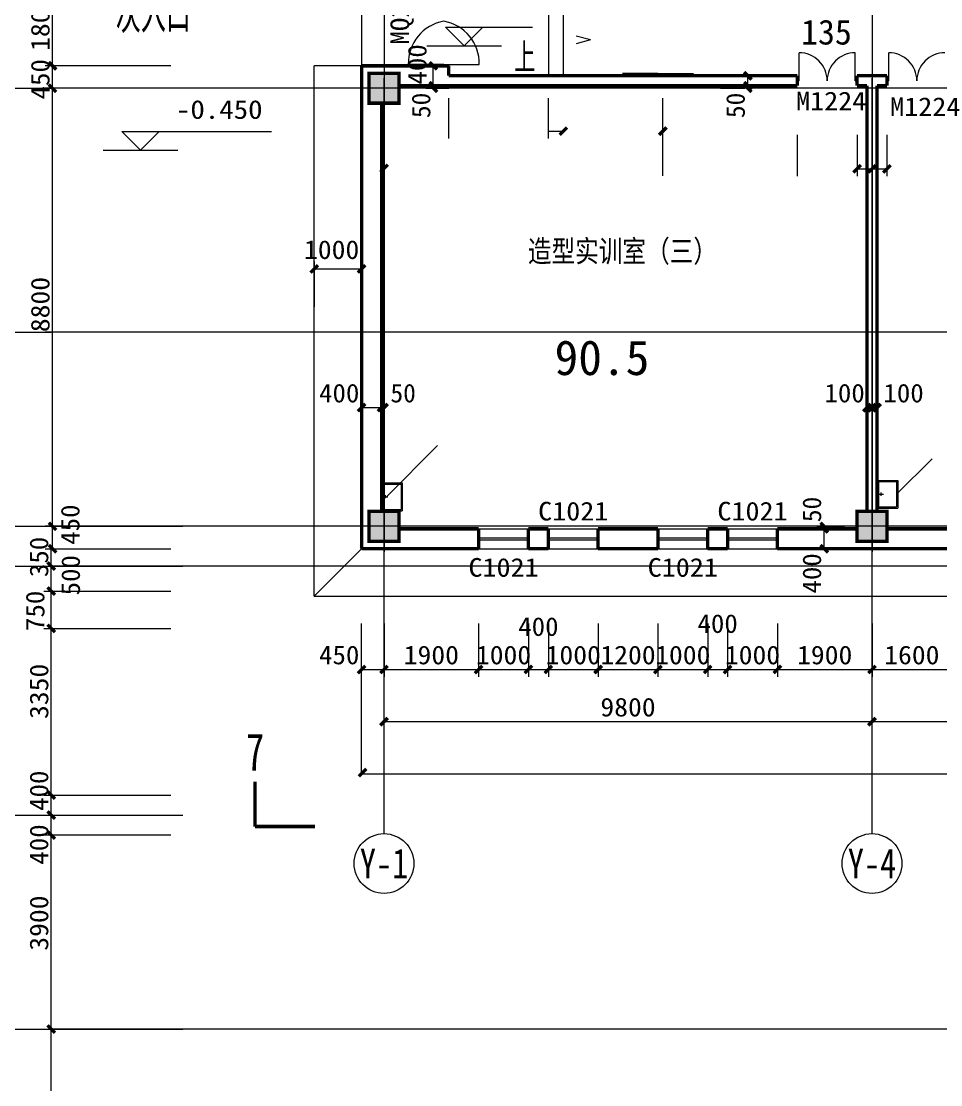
# Model space of a CAD drawing. Extents: x -307567 to 704339, y -10277 to 165507.
# Drawn here: x -264052 to -245587, y 84464 to 105825 of the extents above; entities that cross this region are included whole.
import ezdxf
from ezdxf.enums import TextEntityAlignment as Align

# ---------------------------------------------------------------- set-up
doc = ezdxf.new("R2010")
doc.units = 0
doc.header["$MEASUREMENT"] = 0
doc.layers.get('0').update_dxf_attribs({"linetype": 'CONTINUOUS'})
doc.layers.add('ziti', color=32, linetype='CONTINUOUS', lineweight=0)
doc.layers.add('我的', color=255, linetype='CONTINUOUS', lineweight=0)
doc.layers.add('中文', color=4, linetype='CONTINUOUS')
doc.layers.get('0').off()
doc.styles.add('HZ', font='txt', dxfattribs={"width": 0.7, "height": 5, "bigfont": 'STF:宋体'})
doc.styles.get("Standard").update_dxf_attribs({"font": 'txt', "height": 3})

# ---------------------------------------------------------------- blocks, each defined once
blk = doc.blocks.new('1111')
for p, q in [((0, -37), (-99, -321)), ((0, -37), (0, -2036)), ((0, -37), (99, -321)), ((0, -2036), (669, -2036))]:
    blk.add_line(p, q)
at = {"insert": (573, -1814), "char_height": 500, "width": 3006.29, "attachment_point": 1}
blk.add_mtext('{\\fSimSun|b0|i0|c134|p2;白钢玻璃\\P地弹门}', dxfattribs=at)

msp = doc.modelspace()

# ---------------------------------------------------------------- linework, layer by layer
at = {"layer": '我的', "color": 0}
for p, q in [((-256767.1454, 148240.4918), (-256767.1454, 95170.08149)), ((-246967.19745, 148240.4918), (-246967.19745, 95170.08149)), ((-253467.3473, 106930.13621), (-253467.3473, 104730.14416)), ((-253167.3488, 106930.13621), (-253167.3488, 104730.14416)), ((-263425.17943, 104930.14011), (-263425.17943, 106730.13111)), ((-257217.14315, 106730.14027), (-257217.14315, 104930.14927)), ((-255159.73462, 105328.96929), (-255534.73274, 105703.96742)), ((-255534.73274, 105703.96742), (-253785.74094, 105703.96742)), ((-254784.73649, 105703.96742), (-255159.73462, 105328.96929)), ((-252619.53888, 105450.44085), (-252909.31557, 105528.07718)), ((-255909.73087, 105328.96929), (-254409.73837, 105328.96929)), ((-252619.53888, 105450.44085), (-252909.31557, 105372.79537)), ((-248429.68785, 104630.15077), (-248429.68785, 105192.64795)), ((-247304.69119, 104630.15077), (-247304.69119, 105192.64795)), ((-246629.69914, 104630.15077), (-246629.69914, 105192.64795)), ((-261045.86394, 104930.14011), (-263575.17868, 104930.14011)), ((-263425.17943, 104480.14236), (-263425.17943, 104930.14011)), ((-257217.14315, 104930.14927), (-258167.13993, 104930.14927)), ((-258167.13993, 94280.19336), (-258167.13993, 104930.14927)), ((-255567.1514, 104957.64241), (-256279.64784, 104957.64241)), ((-255927.26542, 104930.14927), (-255467.15343, 104930.14927)), ((-255777.26617, 104530.14821), (-255777.26617, 104930.14927)), ((-255567.1514, 104957.64241), (-255567.1514, 104920.1426)), ((-255567.1514, 104957.64241), (-255567.1514, 104920.1426)), ((-255567.1514, 104957.64241), (-254854.65496, 104957.64241)), ((-256767.1454, 91629.40705), (-256767.1454, 104684.99058)), ((-251267.17443, 104775.64564), (-251979.67087, 104775.64564)), ((-251267.17443, 104775.64564), (-251267.17443, 104738.14583)), ((-251267.17443, 104775.64564), (-251267.17443, 104738.14583)), ((-251267.17443, 104775.64564), (-250554.67799, 104775.64564)), ((-250012.37724, 104730.14416), (-249523.28209, 104730.14416)), ((-249461.37901, 104530.14821), (-249461.37901, 104730.14416)), ((-246967.19745, 91629.40705), (-246967.19745, 104684.99058)), ((-266750.37185, 104480.14236), (-263450.38835, 104480.14236)), ((-260732.61325, 104480.14236), (-263575.17868, 104480.14236)), ((-260732.61325, 104480.14236), (-263575.17868, 104480.14236)), ((-189560.05651, 104480.15152), (-263450.38835, 104480.14236)), ((-263425.17943, 99580.16381), (-263425.17943, 104480.14236)), ((-255927.26542, 104530.14821), (-255467.15343, 104530.14821)), ((-255927.26542, 104480.15152), (-255467.15343, 104480.15152)), ((-255777.26617, 104480.15152), (-255777.26617, 104530.14821)), ((-250012.37724, 104530.14821), (-249523.28209, 104530.14821)), ((-250012.37724, 104480.15152), (-249523.28209, 104480.15152)), ((-249461.37901, 104480.15152), (-249461.37901, 104530.14821)), ((-248429.68785, 104630.15077), (-248467.18767, 104630.15077)), ((-247304.69119, 104630.15077), (-247267.19138, 104630.15077)), ((-246629.69914, 104630.15077), (-246667.19895, 104630.15077)), ((-255467.15343, 103468.33406), (-255467.15343, 104281.0894)), ((-253467.3473, 103468.33406), (-253467.3473, 104281.0894)), ((-251167.17188, 103468.33406), (-251167.17188, 104281.0894)), ((-256767.1454, 102719.50968), (-256767.1454, 104011.40386)), ((-251167.17188, 102719.50968), (-251167.17188, 104011.40386)), ((-261655.05279, 103235.10464), (-262030.05091, 103610.10277)), ((-262030.05091, 103610.10277), (-259030.06591, 103610.10277)), ((-261280.05466, 103610.10277), (-261655.05279, 103235.10464)), ((-253467.3473, 103618.33331), (-253167.3488, 103618.33331)), ((-248467.18767, 103542.77522), (-248467.18767, 102711.53548)), ((-247267.19138, 103542.77522), (-247267.19138, 102711.53548)), ((-246967.19745, 103542.77522), (-246967.19745, 102711.53548)), ((-246967.19745, 103542.77522), (-246967.19745, 102711.53548)), ((-246667.19895, 103542.77522), (-246667.19895, 102711.53548)), ((-262405.04904, 103235.10464), (-260905.05654, 103235.10464)), ((-247267.19138, 102861.53473), (-246967.19745, 102861.53473)), ((-246967.19745, 102861.53473), (-246667.19895, 102861.53473)), ((-258167.13993, 101000.80795), (-258167.13993, 100092.36218)), ((-258167.13993, 100850.8087), (-257217.14315, 100850.8087)), ((-257217.14315, 101000.80795), (-257217.14315, 100092.36218)), ((-266750.37185, 99580.16381), (-263450.38835, 99580.16381)), ((-266750.37185, 99580.16381), (-263450.38835, 99580.16381)), ((-260732.61325, 99580.16381), (-263575.17868, 99580.16381)), ((-260732.61325, 99580.16381), (-263575.17868, 99580.16381)), ((-189560.05651, 99580.17296), (-263450.38835, 99580.16381)), ((-189560.05651, 99580.17296), (-263450.38835, 99580.16381)), ((-263425.17943, 95680.17415), (-263425.17943, 99580.16381)), ((-256767.1454, 92806.87919), (-256767.1454, 99710.47932)), ((-246967.19745, 92806.87919), (-246967.19745, 99710.47932)), ((-257217.14315, 98213.95665), (-257217.14315, 98063.9574)), ((-257217.14315, 98063.9574), (-256817.14668, 98063.9574)), ((-256817.14668, 98213.95665), (-256817.14668, 98063.9574)), ((-256817.14668, 98063.9574), (-256767.1454, 98063.9574)), ((-256767.1454, 98213.95665), (-256767.1454, 98063.9574)), ((-247067.19085, 98213.95665), (-247067.19085, 97743.94557)), ((-247067.19085, 98063.9574), (-246967.19745, 98063.9574)), ((-246967.19745, 98213.95665), (-246967.19745, 97743.94557)), ((-246967.19745, 98063.9574), (-246867.1949, 98063.9574)), ((-246867.1949, 98213.95665), (-246867.1949, 97743.94557)), ((-256720.14704, 96274.00968), (-255692.7245, 97301.4368)), ((-246474.1976, 96323.05424), (-245760.02118, 97037.23524)), ((-246865.19448, 96603.56126), (-246448.19675, 96603.56126)), ((-246865.19448, 96603.56126), (-246865.19448, 96044.56137)), ((-246839.96268, 96577.56041), (-246474.1976, 96577.56041)), ((-246839.96268, 96577.56041), (-246839.96268, 96068.55722)), ((-246474.1976, 96577.56041), (-246474.1976, 96068.55722)), ((-246448.19675, 96603.56126), (-246448.19675, 96044.56137)), ((-256817.14668, 96550.56165), (-256400.14895, 96550.56165)), ((-256791.91258, 96524.5608), (-256426.1475, 96524.5608)), ((-256791.91258, 96524.5608), (-256791.91258, 96015.56676)), ((-256426.1475, 96524.5608), (-256426.1475, 96015.56676)), ((-256400.14895, 96550.56165), (-256400.14895, 95991.56176)), ((-246789.40293, 96358.59483), (-246789.40293, 96295.58856)), ((-256817.14668, 96274.00968), (-256720.14704, 96274.00968)), ((-256741.35055, 96305.58607), (-256741.35055, 96242.58894)), ((-256720.14704, 96274.00968), (-256689.14744, 96274.00968)), ((-246865.19448, 96327.0093), (-246768.19485, 96327.0093)), ((-246768.19485, 96327.0093), (-246737.19525, 96327.0093)), ((-256817.14668, 95991.56176), (-256400.14895, 95991.56176)), ((-256791.91258, 96015.56676), (-256426.1475, 96015.56676)), ((-246865.19448, 96044.56137), (-246448.19675, 96044.56137)), ((-246839.96268, 96068.55722), (-246474.1976, 96068.55722)), ((-266750.37185, 95680.17415), (-263450.38835, 95680.17415)), ((-266750.37185, 95680.17415), (-263450.38835, 95680.17415)), ((-260732.61325, 95680.17415), (-263575.17868, 95680.17415)), ((-263575.17868, 95680.17415), (-260804.89377, 95680.17415)), ((-189560.05651, 95680.19246), (-263450.38835, 95680.17415)), ((-189560.05651, 95680.19246), (-263450.38835, 95680.17415)), ((-263425.17943, 95230.1764), (-263425.17943, 95680.17415)), ((-254867.15643, 95630.18661), (-253867.15838, 95630.18661)), ((-253467.1619, 95630.18661), (-252467.16843, 95630.18661)), ((-251267.17443, 95630.18661), (-250267.17638, 95630.18661)), ((-249867.1799, 95630.18661), (-248867.18414, 95630.18661)), ((-248078.33768, 95680.19246), (-247517.34882, 95680.19246)), ((-248078.33768, 95630.18661), (-247517.34882, 95630.18661)), ((-247928.33843, 95630.18661), (-247928.33843, 95680.19246)), ((-247928.33843, 95230.19471), (-247928.33843, 95630.18661)), ((-254867.15643, 95448.93141), (-253867.15838, 95448.93141)), ((-254867.15643, 95411.4316), (-253867.15838, 95411.4316)), ((-253467.1619, 95448.93141), (-252467.16843, 95448.93141)), ((-253467.1619, 95411.4316), (-252467.16843, 95411.4316)), ((-251267.17443, 95448.93141), (-250267.17638, 95448.93141)), ((-251267.17443, 95411.4316), (-250267.17638, 95411.4316)), ((-249867.1799, 95448.93141), (-248867.18414, 95448.93141)), ((-249867.1799, 95411.4316), (-248867.18414, 95411.4316)), ((-263575.17868, 95230.1764), (-261045.86394, 95230.1764)), ((-263450.38835, 90180.20776), (-263450.38835, 95230.1764)), ((-258167.13993, 94280.19336), (-257217.14315, 95230.19471)), ((-254867.15643, 95230.19471), (-253867.15838, 95230.19471)), ((-253467.1619, 95230.19471), (-252467.16843, 95230.19471)), ((-251267.17443, 95230.19471), (-250267.17638, 95230.19471)), ((-249867.1799, 95230.19471), (-248867.18414, 95230.19471)), ((-248078.33768, 95230.19471), (-247517.34882, 95230.19471)), ((-266750.37185, 94880.1812), (-263450.38835, 94880.1812)), ((-266750.37185, 94880.1812), (-263450.38835, 94880.1812)), ((-263600.3876, 94880.1812), (-260807.86464, 94880.1812)), ((-189560.05651, 94880.19036), (-263450.38835, 94880.1812)), ((-189560.05651, 94880.19036), (-263450.38835, 94880.1812)), ((-263450.38835, 94580.1827), (-263450.38835, 94880.1812)), ((-263600.3876, 94380.18676), (-261045.86394, 94380.18676)), ((-258167.13993, 94280.19336), (-226417.29563, 94280.19336)), ((-263600.3876, 93630.19051), (-261045.86394, 93630.19051)), ((-257217.14315, 90706.88969), (-257217.14315, 93727.53804)), ((-256767.1454, 93727.53804), (-256767.1454, 92654.17)), ((-256767.1454, 92654.17), (-256767.1454, 93727.53804)), ((-254867.15643, 93727.53804), (-254867.15643, 92654.17)), ((-253867.15838, 93727.53804), (-253867.15838, 92654.17)), ((-253467.1619, 93727.53804), (-253467.1619, 92654.17)), ((-252467.16843, 93727.53804), (-252467.16843, 92654.17)), ((-251267.17443, 93727.53804), (-251267.17443, 92654.17)), ((-250267.17638, 93727.53804), (-250267.17638, 92654.17)), ((-249867.1799, 93727.53804), (-249867.1799, 92654.17)), ((-248867.18414, 93727.53804), (-248867.18414, 92654.17)), ((-246967.19745, 93727.53804), (-246967.19745, 92654.17)), ((-257217.14315, 92804.16925), (-256767.1454, 92804.16925)), ((-256842.46088, 92804.16925), (-247042.50836, 92804.16925)), ((-256767.1454, 89506.89112), (-256767.1454, 92806.87919)), ((-256767.1454, 92804.16925), (-254867.15643, 92804.16925)), ((-254867.15643, 92804.16925), (-253867.15838, 92804.16925)), ((-253867.15838, 92804.16925), (-253467.1619, 92804.16925)), ((-253467.1619, 92804.16925), (-252467.16843, 92804.16925)), ((-252467.16843, 92804.16925), (-251267.17443, 92804.16925)), ((-251267.17443, 92804.16925), (-250267.17638, 92804.16925)), ((-250267.17638, 92804.16925), (-249867.1799, 92804.16925)), ((-249867.1799, 92804.16925), (-248867.18414, 92804.16925)), ((-248867.18414, 92804.16925), (-246967.19745, 92804.16925)), ((-246967.19745, 89506.89112), (-246967.19745, 92806.87919)), ((-246967.19745, 92804.16925), (-245367.2024, 92804.16925)), ((-256767.1454, 91756.88444), (-246967.19745, 91756.88444)), ((-246967.19745, 91756.88444), (-240967.22288, 91756.88444)), ((-257217.14315, 90706.88969), (-224967.3044, 90706.88969)), ((-263600.3876, 90280.20115), (-261045.86394, 90280.20115)), ((-263450.38835, 89880.20926), (-263450.38835, 90180.20776)), ((-266750.37185, 89880.20926), (-263450.38835, 89880.20926)), ((-266750.37185, 89880.20926), (-263450.38835, 89880.20926)), ((-263600.3876, 89880.20926), (-260807.86464, 89880.20926)), ((-263450.38835, 89580.21076), (-263450.38835, 89880.20926)), ((-263450.38835, 85930.23664), (-263450.38835, 89580.21076)), ((-263600.3876, 89480.2082), (-261045.86394, 89480.2082)), ((-263450.38835, 85580.24144), (-263450.38835, 85930.23664)), ((-266750.37185, 85580.24144), (-263450.38835, 85580.24144)), ((-266750.37185, 85580.24144), (-263450.38835, 85580.24144)), ((-263600.3876, 85580.24144), (-260807.86464, 85580.24144)), ((-263450.38835, 85230.22793), (-263450.38835, 85580.24144)), ((-189560.05651, 85580.23686), (-263450.38835, 85580.24144)), ((-189560.05651, 85580.23686), (-263450.38835, 85580.24144)), ((-263450.38835, 81880.24315), (-263450.38835, 85230.22793))]:
    msp.add_line(p, q, dxfattribs=at)
at = {"layer": '我的', "color": 0, "const_width": 67.49966}
for points in [[(-263500.17906, 105005.13974), (-263350.17981, 104855.14049)], [(-257217.14315, 104930.14927), (-255467.15343, 104930.14927)], [(-257217.14315, 99580.17296), (-257217.14315, 104930.14927)], [(-255852.26579, 105005.14889), (-255702.26654, 104855.14964)], [(-255467.15343, 104730.14416), (-255467.15343, 104930.14927)], [(-257067.1439, 104780.15002), (-257067.1439, 104180.15302), (-256467.1469, 104180.15302), (-256467.1469, 104780.15002), (-257067.1439, 104780.15002), (-257067.1439, 104180.15302)], [(-255467.15343, 104730.14416), (-251167.17188, 104730.14416)], [(-253467.3473, 104730.14416), (-248467.18767, 104730.14416)], [(-249536.37864, 104805.14379), (-249386.37939, 104655.14454)], [(-248467.18767, 104530.14821), (-248467.18767, 104730.14416)], [(-246967.19745, 104730.14416), (-247267.19138, 104730.14416)], [(-247267.19138, 104530.14821), (-247267.19138, 104730.14416)], [(-246967.19745, 104730.14416), (-246667.19895, 104730.14416)], [(-246667.19895, 104530.14821), (-246667.19895, 104730.14416)], [(-263500.17906, 104555.14199), (-263350.17981, 104405.14274)], [(-263500.17906, 104555.14199), (-263350.17981, 104405.14274)], [(-256467.1469, 104530.14821), (-255567.1514, 104530.14821)], [(-255852.26579, 104605.14784), (-255702.26654, 104455.14859)], [(-255852.26579, 104555.15114), (-255702.26654, 104405.15189)], [(-255567.1514, 104530.14821), (-252567.1664, 104530.14821)], [(-252567.1664, 104530.14821), (-248467.18767, 104530.14821)], [(-249536.37864, 104605.14784), (-249386.37939, 104455.14859)], [(-249536.37864, 104555.15114), (-249386.37939, 104405.15189)], [(-247067.19085, 104530.14821), (-247267.19138, 104530.14821)], [(-247067.19085, 99580.17296), (-247067.19085, 104530.14821)], [(-246867.1949, 99580.17296), (-246867.1949, 104530.14821)], [(-246867.1949, 104530.14821), (-246667.19895, 104530.14821)], [(-256817.14668, 99580.17296), (-256817.14668, 104180.15302)], [(-253242.34842, 103543.33369), (-253092.34917, 103693.33294)], [(-251242.1715, 103543.33369), (-251092.17225, 103693.33294)], [(-256842.14503, 102794.50931), (-256692.14578, 102944.50856)], [(-247342.191, 102786.53511), (-247192.19175, 102936.53436)], [(-247042.19708, 102786.53511), (-246892.19783, 102936.53436)], [(-247042.19708, 102786.53511), (-246892.19783, 102936.53436)], [(-246742.19858, 102786.53511), (-246592.19933, 102936.53436)], [(-258242.13955, 100775.80908), (-258092.1403, 100925.80833)], [(-257292.14278, 100775.80908), (-257142.14353, 100925.80833)], [(-257217.14315, 95230.19471), (-257217.14315, 99580.17296)], [(-256817.14668, 95980.19096), (-256817.14668, 99580.17296)], [(-247067.19085, 95980.19096), (-247067.19085, 99580.17296)], [(-246867.1949, 95980.19096), (-246867.1949, 99580.17296)], [(-257292.14278, 97988.95778), (-257142.14353, 98138.95703)], [(-256892.1463, 97988.95778), (-256742.14705, 98138.95703)], [(-256842.14503, 97988.95778), (-256692.14578, 98138.95703)], [(-247142.19048, 97988.95778), (-246992.19123, 98138.95703)], [(-247042.19708, 97988.95778), (-246892.19783, 98138.95703)], [(-246942.19453, 97988.95778), (-246792.19528, 98138.95703)], [(-257067.1439, 95980.19096), (-257067.1439, 95380.19396), (-256467.1469, 95380.19396), (-256467.1469, 95980.19096), (-257067.1439, 95980.19096), (-257067.1439, 95380.19396)], [(-247267.19138, 95980.19096), (-247267.19138, 95380.19396), (-246667.19895, 95380.19396), (-246667.19895, 95980.19096), (-247267.19138, 95980.19096), (-247267.19138, 95380.19396)], [(-263500.17906, 95755.17378), (-263350.17981, 95605.17453)], [(-263500.17906, 95755.17378), (-263350.17981, 95605.17453)], [(-248003.33806, 95755.19209), (-247853.33881, 95605.19284)], [(-248003.33806, 95705.18624), (-247853.33881, 95555.18699)], [(-256467.1469, 95630.18661), (-254867.15643, 95630.18661)], [(-254867.15643, 95230.19471), (-254867.15643, 95630.18661)], [(-253867.15838, 95630.18661), (-253467.1619, 95630.18661)], [(-253867.15838, 95230.19471), (-253867.15838, 95630.18661)], [(-253467.1619, 95230.19471), (-253467.1619, 95630.18661)], [(-252467.16843, 95630.18661), (-251267.17443, 95630.18661)], [(-252467.16843, 95230.19471), (-252467.16843, 95630.18661)], [(-251267.17443, 95230.19471), (-251267.17443, 95630.18661)], [(-250267.17638, 95630.18661), (-249867.1799, 95630.18661)], [(-250267.17638, 95230.19471), (-250267.17638, 95630.18661)], [(-249867.1799, 95230.19471), (-249867.1799, 95630.18661)], [(-247267.19138, 95630.18661), (-248867.18414, 95630.18661)], [(-248867.18414, 95230.19471), (-248867.18414, 95630.18661)], [(-246667.19895, 95630.18661), (-245367.2024, 95630.18661)], [(-263500.17906, 95305.17603), (-263350.17981, 95155.17678)], [(-248003.33806, 95305.19434), (-247853.33881, 95155.19509)], [(-257217.14315, 95230.19471), (-254867.15643, 95230.19471)], [(-253867.15838, 95230.19471), (-253467.1619, 95230.19471)], [(-252467.16843, 95230.19471), (-251267.17443, 95230.19471)], [(-250267.17638, 95230.19471), (-249867.1799, 95230.19471)], [(-246967.19745, 95230.19471), (-248867.18414, 95230.19471)], [(-246967.19745, 95230.19471), (-245367.2024, 95230.19471)], [(-263525.38798, 94955.18083), (-263375.38873, 94805.18158)], [(-263525.38798, 94455.18638), (-263375.38873, 94305.18713)], [(-263525.38798, 93705.19013), (-263375.38873, 93555.19088)], [(-257292.14278, 92729.16962), (-257142.14353, 92879.16887)], [(-256842.14503, 92729.16962), (-256692.14578, 92879.16887)], [(-256842.14503, 92729.16962), (-256692.14578, 92879.16887)], [(-254942.15605, 92729.16962), (-254792.1568, 92879.16887)], [(-253942.158, 92729.16962), (-253792.15875, 92879.16887)], [(-253542.16153, 92729.16962), (-253392.16228, 92879.16887)], [(-252542.16805, 92729.16962), (-252392.1688, 92879.16887)], [(-251342.17405, 92729.16962), (-251192.1748, 92879.16887)], [(-250342.176, 92729.16962), (-250192.17675, 92879.16887)], [(-249942.17953, 92729.16962), (-249792.18028, 92879.16887)], [(-248942.18376, 92729.16962), (-248792.18451, 92879.16887)], [(-247042.19708, 92729.16962), (-246892.19783, 92879.16887)], [(-256842.14503, 91681.88482), (-256692.14578, 91831.88407)], [(-247042.19708, 91681.88482), (-246892.19783, 91831.88407)], [(-257273.85979, 90660.16141), (-257123.86054, 90810.16066)], [(-259356.65119, 89650.65108), (-259356.65119, 90550.64658)], [(-263525.38798, 90355.20078), (-263375.38873, 90205.20153)], [(-263525.38798, 89955.20888), (-263375.38873, 89805.20963)], [(-263525.38798, 89555.20783), (-263375.38873, 89405.20858)], [(-259356.65119, 89650.65108), (-258156.65719, 89650.65108)], [(-263525.38798, 85655.24106), (-263375.38873, 85505.2235)]]:
    msp.add_lwpolyline(points, dxfattribs=at)
at = {"layer": '我的', "color": 0}
for centre in [(-256767.1454, 88906.89412), (-246967.19745, 88906.89412)]:
    msp.add_circle(centre, 599.997, dxfattribs=at)
for centre, radius, start, end in [((-255420.71354, 104978.51633), 859.1885, 99.812045014, 181.392201703), ((-255713.58469, 104978.52549), 859.18622, 358.607269248, 80.185686435), ((-248429.68785, 104630.15077), 562.49719, 0, 90.000002504), ((-247304.69119, 104630.15077), 562.49719, 89.999992487, 179.999994991), ((-246629.69914, 104630.15077), 562.49719, 0, 90.000002504), ((-245504.70477, 104630.15077), 562.49719, 89.999992487, 179.999994991)]:
    msp.add_arc(centre, radius, start, end, dxfattribs=at)
for points in [[(-257067.1439, 104780.15002), (-256467.1469, 104780.15002), (-257067.1439, 104180.15302), (-256467.1469, 104180.15302)], [(-257067.1439, 95980.19096), (-256467.1469, 95980.19096), (-257067.1439, 95380.19396), (-256467.1469, 95380.19396)], [(-247267.19138, 95980.19096), (-246667.19895, 95980.19096), (-247267.19138, 95380.19396), (-246667.19895, 95380.19396)]]:
    msp.add_solid(points, dxfattribs=at)

# ---------------------------------------------------------------- block references
msp.add_blockref('1111', (-251227.94196, 105606.90141))

# ---------------------------------------------------------------- texts
at = {"layer": 'ziti', "style": 'HZ', "width": 0.47168}
msp.add_text('次入口', height=749.99625, dxfattribs=at).set_placement((-262155.0335, 105592.2004), (-260645.66605, 105592.2004), align=Align.FIT)
at = {"layer": '中文', "attachment_point": 1}
for s, insert, char_height, width in [('{\\fFangSong_GB2312|b1|i0|c134|p49;\\C1;135}', (-248392.31549, 105857.76304), 500, 6011.5625187), ('{\\Ftxt,stf:宋体|c134;\\C0;造型实训室（三）}', (-253879.31346, 101439.85514), 500, 6011.5625187), ('90.5', (-253342.5868, 99418.5535), 700, 2525.5674484)]:
    msp.add_mtext(s, dxfattribs=dict(at, insert=insert, char_height=char_height, width=width))
at = {"layer": '我的', "color": 0}
for s, width, p, p2 in [('1800', 0.986662, (-263485.17822, 105230.13861), (-263485.17822, 106340.12757)), ('MQ2', 0.809995, (-256262.36735, 105357.39627), (-256262.36735, 106167.38673)), ('400', 0.925718, (-255913.26478, 104553.4208), (-255913.26478, 105363.42041)), ('450', 0.863994, (-263485.17822, 104255.14349), (-263485.17822, 105065.13394)), ('50', 0.906657, (-255837.26724, 103880.15452), (-255837.26724, 104390.14647)), ('50', 0.906657, (-249521.3778, 103880.15452), (-249521.3778, 104390.14647)), ('8800', 0.888003, (-263485.17822, 99580.16381), (-263485.17822, 100690.16192)), ('50', 0.906673, (-247988.33722, 95764.18252), (-247988.33722, 96274.18363)), ('450', 0.863994, (-262882.83748, 95309.18602), (-262882.83748, 96119.17647)), ('350', 0.863994, (-263510.38714, 94660.19024), (-263510.38714, 95470.1807)), ('500', 0.925718, (-262874.01184, 94292.80926), (-262874.01184, 95102.80888)), ('400', 0.925708, (-247988.33722, 94330.19921), (-247988.33722, 95140.18967)), ('750', 0.863994, (-263587.04844, 93577.39231), (-263587.04844, 94387.38277)), ('3350', 0.84571, (-263509.55859, 91810.21364), (-263509.55859, 92920.2026)), ('400', 0.925708, (-263510.38714, 89964.20847), (-263510.38714, 90774.19893)), ('400', 0.925718, (-263510.38714, 88884.21204), (-263510.38714, 89694.21165)), ('3900', 0.888003, (-263510.38714, 87155.21983), (-263510.38714, 88265.21794))]:
    msp.add_text(s, height=374.998125, rotation=90, dxfattribs=dict(at, width=width)).set_placement(p, p2, align=Align.FIT)
at = {"layer": '我的', "color": 0, "style": 'HZ', "width": 0.492191}
msp.add_text('上', height=599.997, dxfattribs=at).set_placement((-254148.60839, 104792.59197), (-253728.60774, 104792.59197), align=Align.FIT)
at = {"layer": '我的', "color": 0}
for s, height, width, p, p2 in [('M1224', 374.998125, 0.867692, (-248492.33479, 104036.3104), (-247082.34275, 104036.3104)), ('M1224', 374.998125, 0.867692, (-246602.34332, 103922.31176), (-245192.35129, 103922.31176)), ('  -0.450 ', 374.998125, 0.870001, (-261526.05563, 103865.10332), (-258916.06502, 103865.10332)), ('1000', 374.998125, 1.044705, (-258374.08012, 101050.62154), (-257264.08658, 101050.62154)), ('400', 374.998125, 0.925716, (-258072.14071, 98168.95871), (-257262.14339, 98168.95871)), ('50', 374.998125, 0.906669, (-256638.14596, 98168.95871), (-256128.14713, 98168.95871)), ('100', 374.998125, 1.079999, (-247922.18841, 98168.95871), (-247112.19337, 98168.95871)), ('100', 374.998125, 1.080005, (-246738.19774, 98168.95871), (-245928.19813, 98168.95871)), ('C1021', 374.998125, 0.980869, (-253672.16118, 95797.69066), (-252262.16915, 95797.69066)), ('C1021', 374.998125, 0.980869, (-250072.17918, 95797.69066), (-248662.18715, 95797.69066)), ('C1021', 374.998125, 0.980871, (-255072.15571, 94667.69753), (-253662.16139, 94667.69753)), ('C1021', 374.998125, 0.980869, (-251472.17142, 94667.69753), (-250062.17939, 94667.69753)), ('400', 374.998125, 0.925713, (-254072.15766, 93479.16587), (-253262.16262, 93479.16587)), ('400', 374.998125, 0.925713, (-250472.17566, 93539.16923), (-249662.18062, 93539.16923)), ('450', 374.998125, 0.864001, (-258072.14071, 92909.17055), (-257262.14339, 92909.17055)), ('1900', 374.998125, 0.986666, (-256372.14768, 92909.17055), (-255262.15415, 92909.17055)), ('1000', 374.998125, 1.044707, (-254922.15646, 92909.17055), (-253812.16064, 92909.17055)), ('1000', 374.998125, 1.044705, (-253522.16193, 92909.17055), (-252412.1684, 92909.17055)), ('1200', 374.998125, 0.986666, (-252422.16591, 92909.17055), (-251312.17237, 92909.17055)), ('1000', 374.998125, 1.044705, (-251322.17217, 92909.17055), (-250212.17864, 92909.17055)), ('1000', 374.998125, 1.044705, (-249922.17993, 92909.17055), (-248812.1864, 92909.17055)), ('1900', 374.998125, 0.986668, (-248472.18642, 92909.17055), (-247362.1906, 92909.17055)), ('1600', 374.998125, 0.986666, (-246722.19441, 92909.17055), (-245612.20087, 92909.17055)), ('9800', 374.998125, 0.887999, (-252422.16591, 91861.87659), (-251312.17237, 91861.87659)), ('7', 749.99625, 0.735004, (-259540.40119, 90775.64545), (-259172.9012, 90775.64545)), ('Y-1', 599.997, 0.694284, (-257253.14151, 88606.89562), (-256281.1493, 88606.89562)), ('Y-4', 599.997, 0.607501, (-247453.19356, 88606.89562), (-246481.19677, 88606.89562))]:
    msp.add_text(s, height=height, dxfattribs=dict(at, width=width)).set_placement(p, p2, align=Align.FIT)

doc.saveas('drawing.dxf')
